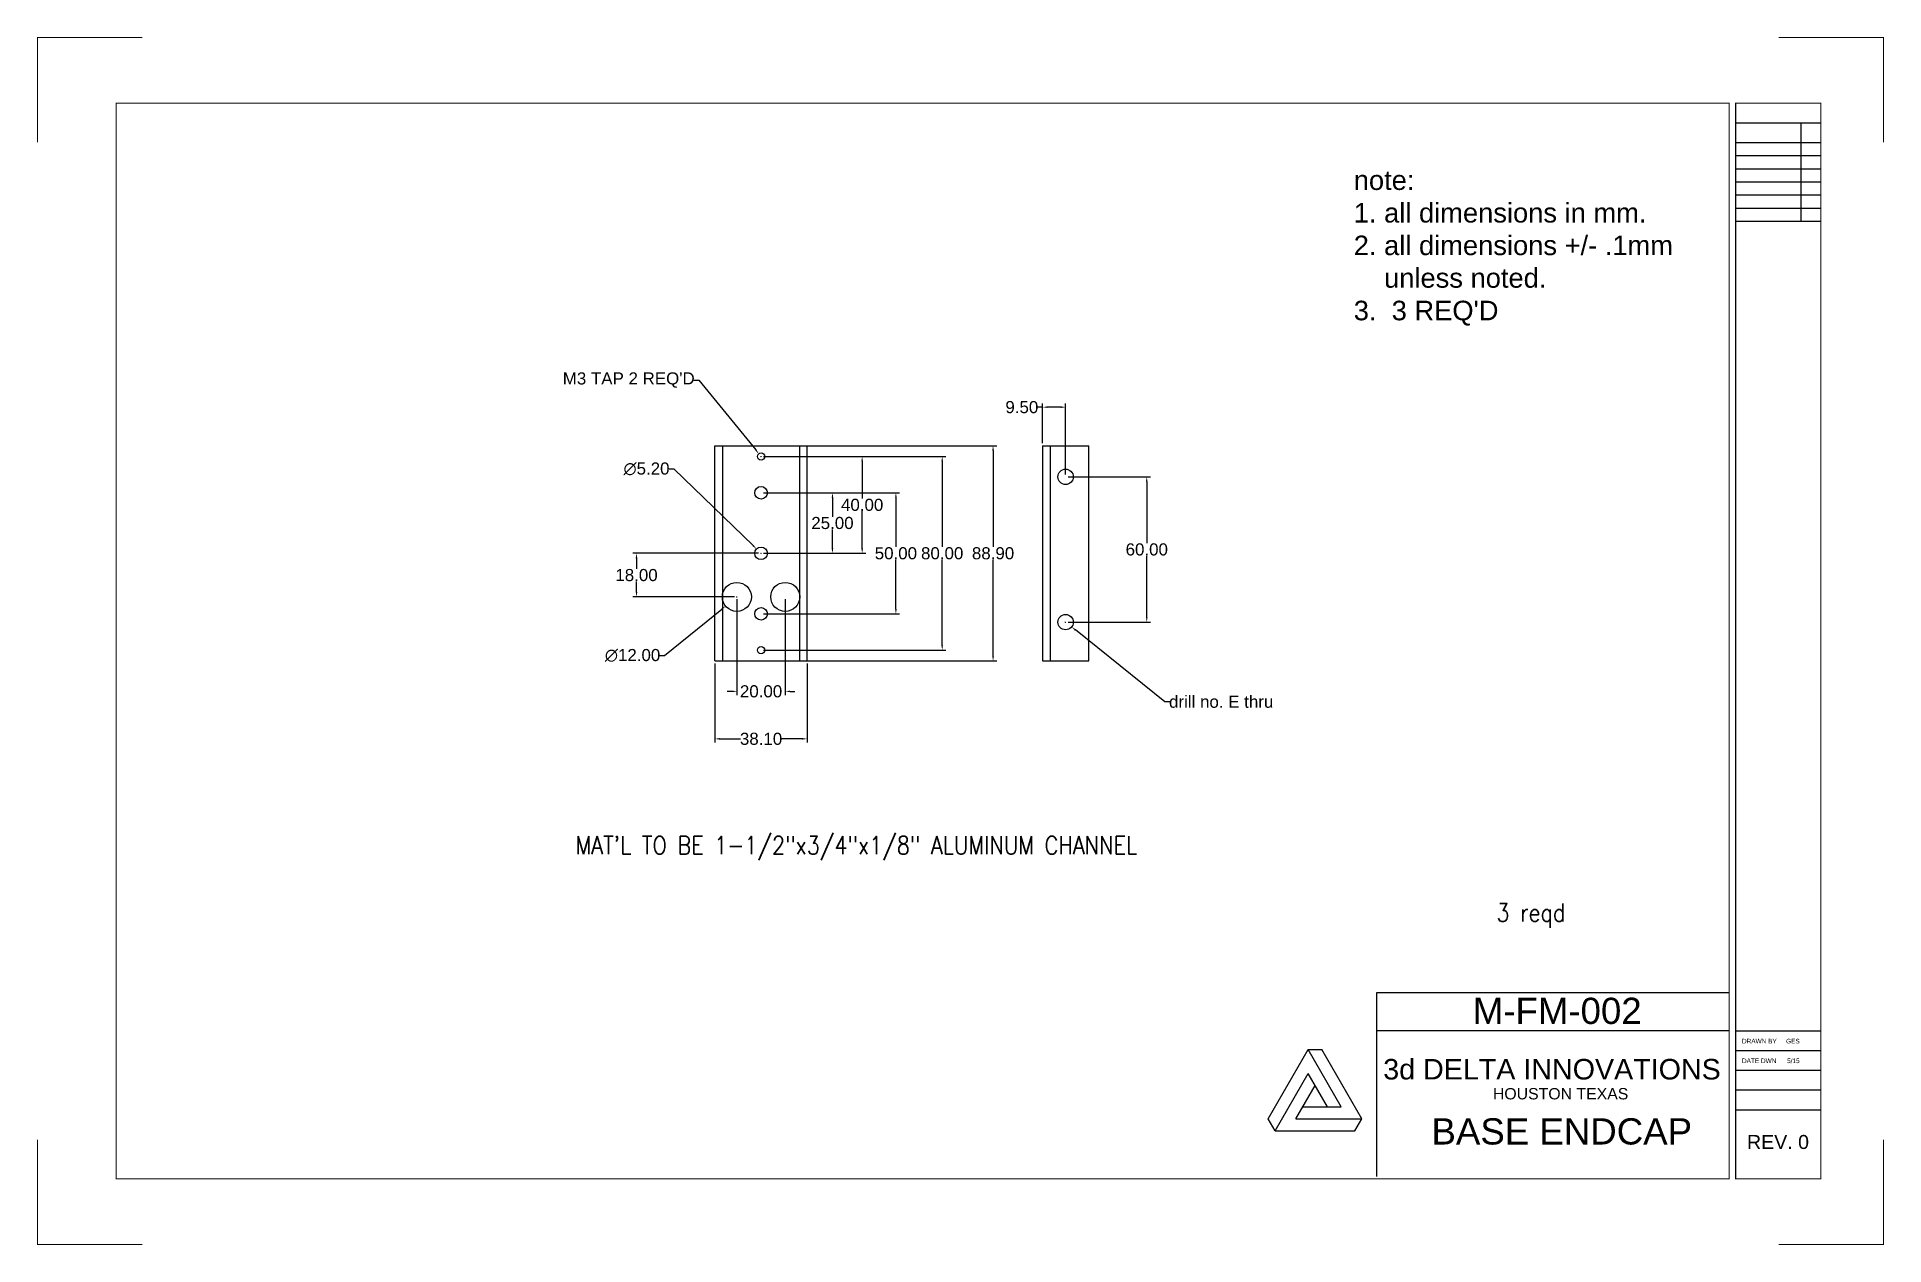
# Model space of a CAD drawing. Header units: inches. Extents: x 81096 to 81859, y 7820 to 8319.
import ezdxf

# ---------------------------------------------------------------- set-up
doc = ezdxf.new("R2010")
doc.units = ezdxf.units.IN
doc.header["$MEASUREMENT"] = 0
doc.layers.add('Title Block', color=7, linetype='Continuous')
doc.styles.add('ROMANS', font='ROMANS.SHX')
doc.styles.get("Standard").update_dxf_attribs({"font": 'arial.ttf'})
doc.dimstyles.get("Standard").update_dxf_attribs({"dimtxt": 0.09, "dimasz": 1, "dimexe": 0.5, "dimexo": 0.5, "dimgap": 0.09, "dimtad": 0, "dimtih": 1, "dimtoh": 1, "dimzin": 0, "dimdsep": 46, "dimtxsty": 'Standard', "dimcen": 0.09, "dimadec": 0, "dimazin": 0, "dimtfac": 1, "dimtofl": 0, "dimtmove": 0, "dimatfit": 3, "dimfxl": 0, "dimtolj": 1, "dimtzin": 0, "dimarcsym": 0})

# ---------------------------------------------------------------- blocks, each defined once
blk = doc.blocks.new('*D9')
at = {"color": 0, "lineweight": -2}
for p, q in [((81375.67, 8060.02), (81375.67, 8027.34)), ((81413.77, 8060.02), (81413.77, 8027.34)), ((81377.67, 8028.84), (81386.21, 8028.84)), ((81411.77, 8028.84), (81403.24, 8028.84))]:
    blk.add_line(p, q, dxfattribs=at)
at = {"color": 0}
for points in [[(81377.67, 8029.18), (81377.67, 8028.51), (81375.67, 8028.84)], [(81411.77, 8029.18), (81411.77, 8028.51), (81413.77, 8028.84)]]:
    blk.add_solid(points, dxfattribs=at)
at = {"layer": 'Defpoints', "color": 0}
for p in [(81375.67, 8061.02), (81413.77, 8061.02), (81413.77, 8028.84)]:
    blk.add_point(p, dxfattribs=at)
at = {"color": 0, "insert": (81394.72, 8028.84), "char_height": 5, "attachment_point": 5}
blk.add_mtext('\\A1;38.10', dxfattribs=at)
blk = doc.blocks.new('*D10')
at = {"color": 0, "lineweight": -2}
for p, q in [((81393.72, 8105.47), (81341.76, 8105.47)), ((81343.26, 8103.47), (81343.26, 8099.11)), ((81343.26, 8089.47), (81343.26, 8093.83)), ((81383.72, 8087.47), (81341.76, 8087.47))]:
    blk.add_line(p, q, dxfattribs=at)
at = {"color": 0}
for points in [[(81342.93, 8103.47), (81343.59, 8103.47), (81343.26, 8105.47)], [(81342.93, 8089.47), (81343.59, 8089.47), (81343.26, 8087.47)]]:
    blk.add_solid(points, dxfattribs=at)
at = {"layer": 'Defpoints', "color": 0}
for p in [(81343.26, 8105.47), (81394.72, 8105.47), (81384.72, 8087.47)]:
    blk.add_point(p, dxfattribs=at)
at = {"color": 0, "insert": (81343.26, 8096.47), "char_height": 5, "attachment_point": 5}
blk.add_mtext('\\A1;18.00', dxfattribs=at)
blk = doc.blocks.new('*D11')
at = {"color": 0, "lineweight": -2}
for p, q in [((81384.72, 8086.47), (81384.72, 8046.95)), ((81404.72, 8086.47), (81404.72, 8046.95)), ((81382.72, 8048.45), (81380.72, 8048.45)), ((81406.72, 8048.45), (81408.72, 8048.45))]:
    blk.add_line(p, q, dxfattribs=at)
at = {"color": 0}
for points in [[(81382.72, 8048.79), (81382.72, 8048.12), (81384.72, 8048.45)], [(81406.72, 8048.79), (81406.72, 8048.12), (81404.72, 8048.45)]]:
    blk.add_solid(points, dxfattribs=at)
at = {"layer": 'Defpoints', "color": 0}
for p in [(81384.72, 8087.47), (81404.72, 8087.47), (81404.72, 8048.45)]:
    blk.add_point(p, dxfattribs=at)
at = {"color": 0, "insert": (81394.72, 8048.45), "char_height": 5, "attachment_point": 5}
blk.add_mtext('\\A1;20.00', dxfattribs=at)
blk = doc.blocks.new('*D12')
at = {"color": 0, "lineweight": -2}
for p, q in [((81511.05, 8150.92), (81511.05, 8167.33)), ((81520.55, 8138.06), (81520.55, 8167.33)), ((81511.05, 8165.83), (81509.05, 8165.83)), ((81518.55, 8165.83), (81513.05, 8165.83))]:
    blk.add_line(p, q, dxfattribs=at)
at = {"color": 0}
for points in [[(81513.05, 8166.17), (81513.05, 8165.5), (81511.05, 8165.83)], [(81518.55, 8166.17), (81518.55, 8165.5), (81520.55, 8165.83)]]:
    blk.add_solid(points, dxfattribs=at)
at = {"layer": 'Defpoints', "color": 0}
for p in [(81511.05, 8165.83), (81511.05, 8149.92), (81520.55, 8137.06)]:
    blk.add_point(p, dxfattribs=at)
at = {"color": 0, "insert": (81502.47, 8165.83), "char_height": 5, "attachment_point": 5}
blk.add_mtext('\\A1;9.50', dxfattribs=at)
blk = doc.blocks.new('*D13')
at = {"color": 0, "lineweight": -2}
for p, q in [((81521.55, 8137.06), (81555.59, 8137.06)), ((81554.09, 8135.06), (81554.09, 8109.7)), ((81554.09, 8079.06), (81554.09, 8104.41)), ((81521.55, 8077.06), (81555.59, 8077.06))]:
    blk.add_line(p, q, dxfattribs=at)
at = {"color": 0}
for points in [[(81553.76, 8135.06), (81554.43, 8135.06), (81554.09, 8137.06)], [(81553.76, 8079.06), (81554.43, 8079.06), (81554.09, 8077.06)]]:
    blk.add_solid(points, dxfattribs=at)
at = {"layer": 'Defpoints', "color": 0}
for p in [(81520.55, 8137.06), (81554.09, 8137.06), (81520.55, 8077.06)]:
    blk.add_point(p, dxfattribs=at)
at = {"color": 0, "insert": (81554.09, 8107.06), "char_height": 5, "attachment_point": 5}
blk.add_mtext('\\A1;60.00', dxfattribs=at)
blk = doc.blocks.new('*D14')
at = {"color": 0, "lineweight": -2}
for p, q in [((81395.72, 8145.47), (81437.99, 8145.47)), ((81436.49, 8143.47), (81436.49, 8128.11)), ((81436.49, 8107.47), (81436.49, 8122.83)), ((81395.72, 8105.47), (81437.99, 8105.47))]:
    blk.add_line(p, q, dxfattribs=at)
at = {"color": 0}
for points in [[(81436.16, 8143.47), (81436.82, 8143.47), (81436.49, 8145.47)], [(81436.16, 8107.47), (81436.82, 8107.47), (81436.49, 8105.47)]]:
    blk.add_solid(points, dxfattribs=at)
at = {"layer": 'Defpoints', "color": 0}
for p in [(81394.72, 8145.47), (81394.72, 8105.47), (81436.49, 8105.47)]:
    blk.add_point(p, dxfattribs=at)
at = {"color": 0, "insert": (81436.49, 8125.47), "char_height": 5, "attachment_point": 5}
blk.add_mtext('\\A1;40.00', dxfattribs=at)
blk = doc.blocks.new('*D15')
at = {"color": 0, "lineweight": -2}
for p, q in [((81395.72, 8145.47), (81471.06, 8145.47)), ((81469.56, 8143.47), (81469.56, 8108.11)), ((81469.56, 8067.47), (81469.56, 8102.83)), ((81395.72, 8065.47), (81471.06, 8065.47))]:
    blk.add_line(p, q, dxfattribs=at)
at = {"color": 0}
for points in [[(81469.22, 8143.47), (81469.89, 8143.47), (81469.56, 8145.47)], [(81469.22, 8067.47), (81469.89, 8067.47), (81469.56, 8065.47)]]:
    blk.add_solid(points, dxfattribs=at)
at = {"layer": 'Defpoints', "color": 0}
for p in [(81394.72, 8145.47), (81394.72, 8065.47), (81469.56, 8065.47)]:
    blk.add_point(p, dxfattribs=at)
at = {"color": 0, "insert": (81469.56, 8105.47), "char_height": 5, "attachment_point": 5}
blk.add_mtext('\\A1;80.00', dxfattribs=at)
blk = doc.blocks.new('*D16')
at = {"color": 0, "lineweight": -2}
for p, q in [((81395.72, 8130.47), (81425.72, 8130.47)), ((81424.22, 8128.47), (81424.22, 8120.61)), ((81424.22, 8107.47), (81424.22, 8115.33)), ((81395.72, 8105.47), (81425.72, 8105.47))]:
    blk.add_line(p, q, dxfattribs=at)
at = {"color": 0}
for points in [[(81423.89, 8128.47), (81424.55, 8128.47), (81424.22, 8130.47)], [(81423.89, 8107.47), (81424.55, 8107.47), (81424.22, 8105.47)]]:
    blk.add_solid(points, dxfattribs=at)
at = {"layer": 'Defpoints', "color": 0}
for p in [(81394.72, 8130.47), (81394.72, 8105.47), (81424.22, 8105.47)]:
    blk.add_point(p, dxfattribs=at)
at = {"color": 0, "insert": (81424.22, 8117.97), "char_height": 5, "attachment_point": 5}
blk.add_mtext('\\A1;25.00', dxfattribs=at)
blk = doc.blocks.new('*D17')
at = {"color": 0, "lineweight": -2}
for p, q in [((81395.72, 8130.47), (81451.93, 8130.47)), ((81450.43, 8128.47), (81450.43, 8108.11)), ((81450.43, 8082.47), (81450.43, 8102.83)), ((81395.72, 8080.47), (81451.93, 8080.47))]:
    blk.add_line(p, q, dxfattribs=at)
at = {"color": 0}
for points in [[(81450.1, 8128.47), (81450.77, 8128.47), (81450.43, 8130.47)], [(81450.1, 8082.47), (81450.77, 8082.47), (81450.43, 8080.47)]]:
    blk.add_solid(points, dxfattribs=at)
at = {"layer": 'Defpoints', "color": 0}
for p in [(81394.72, 8130.47), (81394.72, 8080.47), (81450.43, 8080.47)]:
    blk.add_point(p, dxfattribs=at)
at = {"color": 0, "insert": (81450.43, 8105.47), "char_height": 5, "attachment_point": 5}
blk.add_mtext('\\A1;50.00', dxfattribs=at)
blk = doc.blocks.new('*D18')
at = {"color": 0, "lineweight": -2}
for p, q in [((81376.67, 8149.92), (81492.08, 8149.92)), ((81490.58, 8147.92), (81490.58, 8108.11)), ((81490.58, 8063.02), (81490.58, 8102.83)), ((81376.67, 8061.02), (81492.08, 8061.02))]:
    blk.add_line(p, q, dxfattribs=at)
at = {"color": 0}
for points in [[(81490.24, 8147.92), (81490.91, 8147.92), (81490.58, 8149.92)], [(81490.24, 8063.02), (81490.91, 8063.02), (81490.58, 8061.02)]]:
    blk.add_solid(points, dxfattribs=at)
at = {"layer": 'Defpoints', "color": 0}
for p in [(81375.67, 8149.92), (81375.67, 8061.02), (81490.58, 8061.02)]:
    blk.add_point(p, dxfattribs=at)
at = {"color": 0, "insert": (81490.58, 8105.47), "char_height": 5, "attachment_point": 5}
blk.add_mtext('\\A1;88.90', dxfattribs=at)
blk = doc.blocks.new('*D19')
at = {"color": 0, "lineweight": -2}
for p, q in [((81366.94, 8177.02), (81368.94, 8177.02)), ((81368.94, 8177.02), (81392.51, 8148.18)), ((81394.63, 8145.47), (81394.81, 8145.47)), ((81394.72, 8145.38), (81394.72, 8145.56))]:
    blk.add_line(p, q, dxfattribs=at)
at = {"color": 0}
blk.add_solid([(81392.76, 8148.39), (81392.25, 8147.97), (81393.77, 8146.63)], dxfattribs=at)
at = {"layer": 'Defpoints', "color": 0}
for p in [(81393.77, 8146.63), (81395.67, 8144.31)]:
    blk.add_point(p, dxfattribs=at)
at = {"color": 0, "insert": (81340.04, 8177.02), "char_height": 5, "attachment_point": 5}
blk.add_mtext("\\A1;M3 TAP 2 REQ'D", dxfattribs=at)
blk = doc.blocks.new('*D20')
at = {"color": 0, "lineweight": -2}
for p, q in [((81356.69, 8140.33), (81358.69, 8140.33)), ((81358.69, 8140.33), (81391.42, 8108.67)), ((81394.63, 8105.47), (81394.81, 8105.47)), ((81394.72, 8105.38), (81394.72, 8105.56))]:
    blk.add_line(p, q, dxfattribs=at)
at = {"color": 0}
blk.add_solid([(81391.65, 8108.91), (81391.18, 8108.43), (81392.85, 8107.28)], dxfattribs=at)
at = {"layer": 'Defpoints', "color": 0}
for p in [(81392.85, 8107.28), (81396.59, 8103.66)]:
    blk.add_point(p, dxfattribs=at)
at = {"color": 0, "insert": (81347.39, 8140.33), "char_height": 5, "attachment_point": 5}
blk.add_mtext('\\A1;∅5.20', dxfattribs=at)
blk = doc.blocks.new('*D21')
at = {"color": 0, "lineweight": -2}
for p, q in [((81384.63, 8087.47), (81384.81, 8087.47)), ((81384.72, 8087.38), (81384.72, 8087.56)), ((81354.87, 8063.3), (81378.5, 8082.43)), ((81352.87, 8063.3), (81354.87, 8063.3))]:
    blk.add_line(p, q, dxfattribs=at)
at = {"color": 0}
blk.add_solid([(81378.29, 8082.69), (81378.71, 8082.18), (81380.06, 8083.69)], dxfattribs=at)
at = {"layer": 'Defpoints', "color": 0}
for p in [(81389.38, 8091.24), (81380.06, 8083.69)]:
    blk.add_point(p, dxfattribs=at)
at = {"color": 0, "insert": (81341.63, 8063.3), "char_height": 5, "attachment_point": 5}
blk.add_mtext('\\A1;∅12.00', dxfattribs=at)
blk = doc.blocks.new('*D22')
at = {"color": 0, "lineweight": -2}
for p, q in [((81520.46, 8077.06), (81520.64, 8077.06)), ((81520.55, 8076.97), (81520.55, 8077.15)), ((81561.57, 8044.15), (81524.59, 8073.82)), ((81563.57, 8044.15), (81561.57, 8044.15))]:
    blk.add_line(p, q, dxfattribs=at)
at = {"color": 0}
blk.add_solid([(81524.79, 8074.08), (81524.38, 8073.56), (81523.03, 8075.07)], dxfattribs=at)
at = {"layer": 'Defpoints', "color": 0}
for p in [(81518.07, 8079.04), (81523.03, 8075.07)]:
    blk.add_point(p, dxfattribs=at)
at = {"color": 0, "insert": (81584.84, 8044.15), "char_height": 5, "attachment_point": 5}
blk.add_mtext('\\A1;{\\C3;drill no. E thru}', dxfattribs=at)

msp = doc.modelspace()

# ---------------------------------------------------------------- linework, layer by layer
at = {"color": 3}
for p, q in [((81375.671, 8149.918), (81413.771, 8149.918)), ((81375.671, 8061.018), (81375.671, 8149.918)), ((81378.846, 8149.918), (81378.846, 8061.018)), ((81410.596, 8149.918), (81410.596, 8061.018)), ((81413.771, 8061.018), (81413.771, 8149.918)), ((81511.049, 8149.918), (81511.049, 8061.018)), ((81511.049, 8149.918), (81530.099, 8149.918)), ((81514.224, 8149.918), (81514.224, 8061.018)), ((81530.099, 8061.018), (81530.099, 8149.918)), ((81375.671, 8061.018), (81413.771, 8061.018)), ((81511.049, 8061.018), (81530.099, 8061.018))]:
    msp.add_line(p, q, dxfattribs=at)
for p, q in [((81649.112, 7848.109), (81649.112, 7924.141)), ((81649.112, 7924.141), (81794.721, 7924.141)), ((81649.112, 7908.437), (81794.721, 7908.437))]:
    msp.add_line(p, q)
at = {"color": 6}
for p, q in [((81604.237, 7871.896), (81620.757, 7900.509)), ((81634.423, 7876.84), (81620.757, 7900.509)), ((81620.757, 7900.509), (81626.466, 7900.509)), ((81642.986, 7871.896), (81626.466, 7900.509)), ((81607.092, 7866.952), (81620.757, 7890.621)), ((81615.655, 7871.896), (81623.612, 7885.677)), ((81628.714, 7876.84), (81620.757, 7890.621)), ((81618.51, 7876.84), (81634.423, 7876.84)), ((81607.092, 7866.952), (81604.237, 7871.896)), ((81615.655, 7871.896), (81642.986, 7871.896)), ((81640.131, 7866.952), (81642.986, 7871.896)), ((81607.092, 7866.952), (81640.131, 7866.952))]:
    msp.add_line(p, q, dxfattribs=at)
for centre in [(81394.721, 8145.468), (81394.721, 8065.468)]:
    msp.add_circle(centre, 1.5)
at = {"color": 3}
for centre, radius in [((81520.549, 8137.055), 3.175), ((81394.721, 8130.468), 2.6), ((81394.721, 8105.468), 2.6), ((81384.721, 8087.468), 6), ((81404.721, 8087.468), 6), ((81394.721, 8080.468), 2.6), ((81520.549, 8077.055), 3.175)]:
    msp.add_circle(centre, radius, dxfattribs=at)
at = {"layer": 'Title Block'}
for p, q in [((81797.43, 8283.292), (81832.65, 8283.292)), ((81824.522, 8242.653), (81824.522, 8283.292)), ((81797.43, 8275.164), (81832.65, 8275.164)), ((81797.43, 8269.746), (81832.65, 8269.746)), ((81797.43, 8264.327), (81832.65, 8264.327)), ((81797.43, 8258.909), (81832.65, 8258.909)), ((81797.43, 8253.49), (81832.65, 8253.49)), ((81797.43, 8248.072), (81832.65, 8248.072)), ((81797.43, 8242.653), (81832.65, 8242.653)), ((81797.43, 7908.208), (81832.65, 7908.208)), ((81797.43, 7900.081), (81832.65, 7900.081)), ((81797.43, 7891.953), (81832.65, 7891.953)), ((81797.43, 7883.825), (81832.65, 7883.825)), ((81797.43, 7875.697), (81832.65, 7875.697))]:
    msp.add_line(p, q, dxfattribs=at)
at = {"layer": 'Title Block', "const_width": 0.433}
for points in [[(81095.735, 8275.164), (81095.735, 8318.512), (81139.083, 8318.512)], [(81858.519, 8275.164), (81858.519, 8318.512), (81815.171, 8318.512)], [(81095.735, 7863.358), (81095.735, 7820.01), (81139.083, 7820.01)], [(81858.519, 7863.358), (81858.519, 7820.01), (81815.171, 7820.01)]]:
    msp.add_lwpolyline(points, dxfattribs=at)
for points in [[(81128.246, 7847.103), (81794.721, 7847.103), (81794.721, 8291.42), (81128.246, 8291.42)], [(81797.43, 7847.103), (81832.65, 7847.103), (81832.65, 8291.42), (81797.43, 8291.42)]]:
    msp.add_lwpolyline(points, close=True, dxfattribs=at)

# ---------------------------------------------------------------- texts
at = {"style": 'ROMANS', "width": 0.85}
for s, height, p in [('MAT\'L TO BE 1-1/2"x3/4"x1/8" ALUMINUM CHANNEL', 7.45119, (81318.077, 7981.161)), ('3 reqd', 7.4512, (81698.572, 7953.352))]:
    msp.add_text(s, height=height, dxfattribs=at).set_placement(p)
at = {"attachment_point": 1}
for s, insert, char_height, width in [("note: \\P1. all dimensions in mm.\\P2. all dimensions +/- .1mm \\P    unless noted.\\P3.  3 REQ'D ", (81639.615, 8263.617), 8.07273, 148.5566), ('M-FM-002', (81688.791, 7921.931), 10.837, 186.28383), ('DRAWN BY', (81800.025, 7904.968), 1.9087, 32.80974), ('GES', (81818.257, 7904.968), 1.9087, 32.80974), ('3d DELTA INNOVATIONS', (81651.801, 7896.646), 8.47487, 145.67955), ('DATE DWN      5/15', (81800.025, 7896.84), 1.9087, 32.80974), ('HOUSTON TEXAS', (81697.113, 7884.628), 4.68213, 80.48383), ('BASE ENDCAP', (81671.729, 7872.152), 10.83701, 186.28383), ('REV. 0', (81802.112, 7865.25), 5.788, 99.49392)]:
    msp.add_mtext(s, dxfattribs=dict(at, insert=insert, char_height=char_height, width=width))

# ---------------------------------------------------------------- dimensions: what is measured, and where the dimension line sits
for p1, p2, text, picture, middle in [((81395.671, 8144.307), (81393.772, 8146.629), "M3 TAP 2 REQ'D", '*D19', (81340.036, 8177.017)), ((81518.072, 8079.042), (81523.025, 8075.069), '{\\C3;drill no. E thru}', '*D22', (81584.837, 8044.15))]:
    dim = msp.add_diameter_dim_2p(p1=p1, p2=p2, text=text, dimstyle='Standard', override={"dimtxt": 5, "dimasz": 2, "dimexe": 1.5, "dimexo": 1})
    dim.commit()
    dim.dimension.update_dxf_attribs({"geometry": picture, "text_midpoint": middle, "dimtype": 163})
for base, p1, p2, picture, middle in [((81511.049, 8165.833), (81520.549, 8137.055), (81511.049, 8149.918), '*D12', (81502.473, 8165.833)), ((81404.721, 8048.453), (81384.721, 8087.468), (81404.721, 8087.468), '*D11', (81394.721, 8048.453))]:
    dim = msp.add_linear_dim(base=base, p1=p1, p2=p2, dimstyle='Standard', override={"dimtxt": 5, "dimasz": 2, "dimexe": 1.5, "dimexo": 1})
    dim.commit()
    dim.dimension.update_dxf_attribs({"geometry": picture, "text_midpoint": middle})
for p1, p2, picture, middle in [((81396.59, 8103.66), (81392.853, 8107.276), '*D20', (81347.39, 8140.328)), ((81389.385, 8091.243), (81380.058, 8083.693), '*D21', (81341.634, 8063.304))]:
    dim = msp.add_diameter_dim_2p(p1=p1, p2=p2, dimstyle='Standard', override={"dimtxt": 5, "dimasz": 2, "dimexe": 1.5, "dimexo": 1})
    dim.commit()
    dim.dimension.update_dxf_attribs({"geometry": picture, "text_midpoint": middle, "dimtype": 163})
for base, p1, p2, picture, middle in [((81490.576, 8061.018), (81375.671, 8149.918), (81375.671, 8061.018), '*D18', (81490.576, 8105.468)), ((81436.489, 8105.468), (81394.721, 8145.468), (81394.721, 8105.468), '*D14', (81436.489, 8125.468)), ((81469.556, 8065.468), (81394.721, 8145.468), (81394.721, 8065.468), '*D15', (81469.556, 8105.468)), ((81554.094, 8137.055), (81520.549, 8077.055), (81520.549, 8137.055), '*D13', (81554.094, 8107.055)), ((81424.219, 8105.468), (81394.721, 8130.468), (81394.721, 8105.468), '*D16', (81424.219, 8117.968)), ((81450.433, 8080.468), (81394.721, 8130.468), (81394.721, 8080.468), '*D17', (81450.433, 8105.468)), ((81343.261, 8105.468), (81384.721, 8087.468), (81394.721, 8105.468), '*D10', (81343.261, 8096.468))]:
    dim = msp.add_linear_dim(base=base, p1=p1, p2=p2, angle=90, dimstyle='Standard', override={"dimtxt": 5, "dimasz": 2, "dimexe": 1.5, "dimexo": 1})
    dim.commit()
    dim.dimension.update_dxf_attribs({"geometry": picture, "text_midpoint": middle})
at = {"color": 3}
dim = msp.add_linear_dim(base=(81413.771, 8028.843), p1=(81375.671, 8061.018), p2=(81413.771, 8061.018), dimstyle='Standard', override={"dimtxt": 5, "dimasz": 2, "dimexe": 1.5, "dimexo": 1}, dxfattribs=at)
dim.commit()
dim.dimension.update_dxf_attribs({"geometry": '*D9', "text_midpoint": (81394.721, 8028.843)})

doc.saveas('drawing.dxf')
